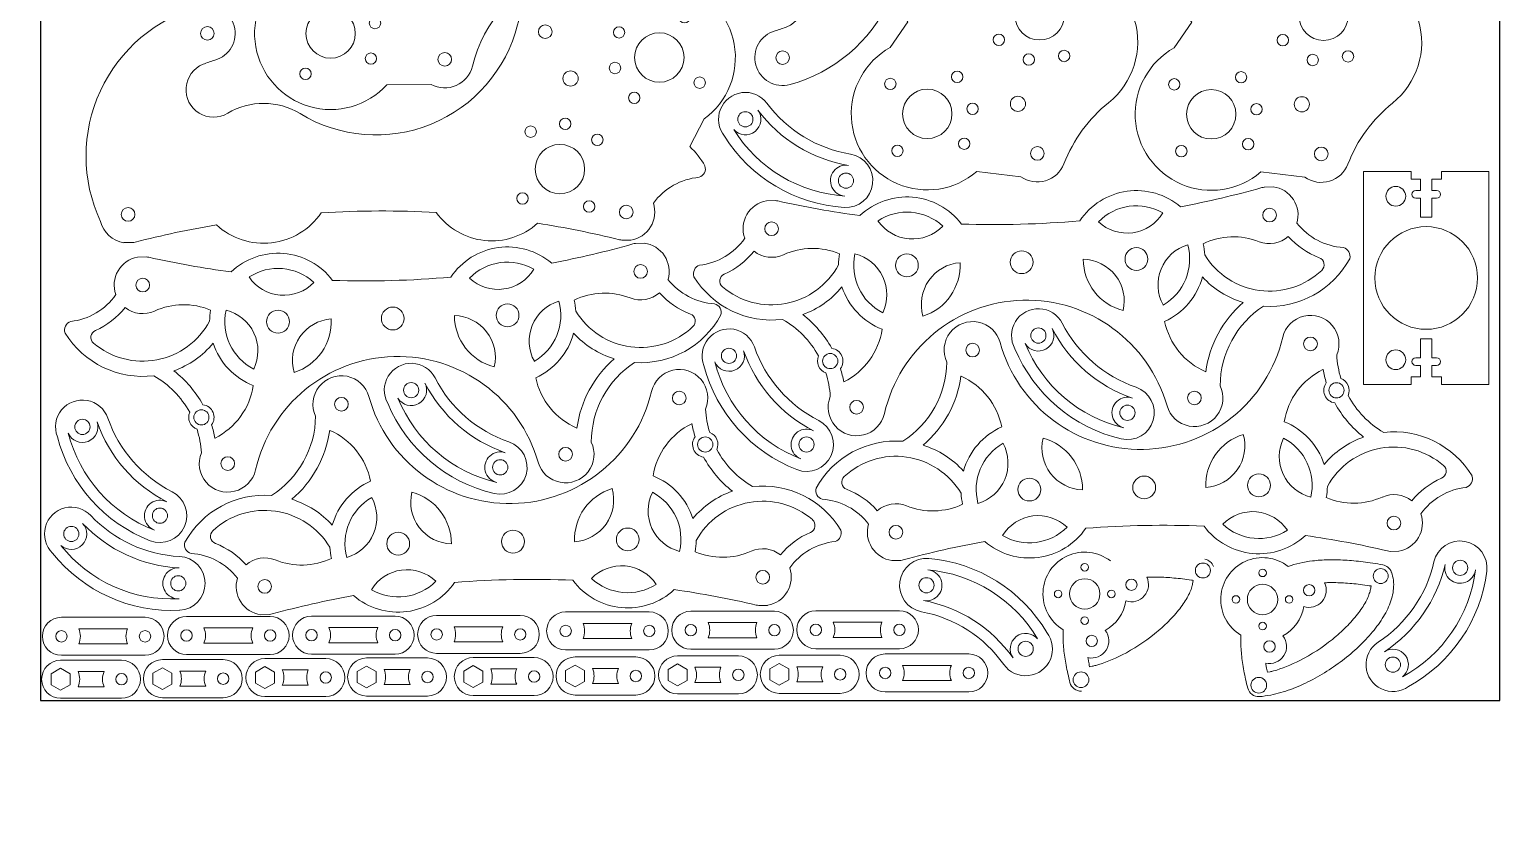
# Model space of a CAD drawing. Header units: inches. Extents: x -3 to 400, y -29 to 388.
# Drawn here: x -2.8 to 386.5, y -29.2 to 176.4 of the extents above; entities that cross this region are included whole.
import ezdxf

# ---------------------------------------------------------------- set-up
doc = ezdxf.new("R2010")
doc.units = ezdxf.units.IN
doc.header["$MEASUREMENT"] = 0

# ---------------------------------------------------------------- blocks, each defined once
blk = doc.blocks.new('central_locomotion_plate')
at = {"color": 7, "linetype": 'Continuous', "lineweight": 15}
for p, q in [((228.68, 144.38), (229.62, 142.26)), ((281.8, 24.57), (282.74, 22.44))]:
    blk.add_line(p, q, dxfattribs=at)
for centre, radius in [((222.37, 140.32), 1.8), ((196.07, 112.82), 2), ((227.01, 103.73), 3), ((187.46, 101.78), 1.8), ((239.26, 76.12), 3), ((251.5, 48.5), 3), ((223.5, 20.5), 1.8), ((275.5, 20.5), 1.8)]:
    blk.add_circle(centre, radius, dxfattribs=at)
for centre, radius, start, end in [((222.37, 140.32), 24, 143.9975, 209.2759), ((204.54, 152.63), 2.39, 41.37, 131.37), ((221.04, 162.28), 16.78, 208.7425, 257.3671), ((222.37, 140.32), 20, 162.0553, 263.9975), ((205.25, 145.86), 2, 46.1104, 162.0553), ((221.04, 162.28), 20.78, 226.1104, 253.5417), ((222.37, 140.32), 7.5, 32.8223, 131.8243), ((222.37, 140.32), 7.5, 164.263, 226.8698), ((222.37, 140.32), 7.5, 9.8367, 15.0024), ((487.87, 186.35), 261.96, 189.8367, 194.6414), ((204.6, 121.34), 18.5, 359.8823, 46.8698), ((176.65, 131.83), 25, 321.2181, 352.5449), ((176.65, 131.83), 29, 321.3327, 344.6896), ((222.37, 140.32), 24, 222.2948, 252.8196), ((227.01, 103.73), 18, 102.5493, 111.9504), ((227.01, 103.73), 18, 130.6514, 181.1473), ((227.01, 103.73), 14, 99.9155, 175.2771), ((213.72, 115.88), 11, 266.6292, 8.6133), ((227.01, 103.73), 18, 329.4515, 65.6965), ((196.07, 112.82), 3.34, 88.8083, 182.4415), ((196.07, 112.82), 3.34, 255.9601, 15.2898), ((244.17, 109.17), 11, 146.5348, 248.6133), ((227.01, 103.73), 14, 339.9155, 55.2325), ((187.46, 101.78), 7.5, 90, 279.4517), ((176.65, 131.83), 25, 295.6279, 310.0318), ((176.65, 131.83), 29, 302.8253, 309.9172), ((187.46, 101.78), 7.5, 48.7796, 49.1287), ((204.6, 121.34), 18.5, 228.7796, 283.8143), ((204.6, 121.34), 18.5, 297.2146, 297.2807), ((195, 56.49), 38.41, 308.373, 99.4517), ((223.14, 86.15), 11, 26.5348, 128.6133), ((227.01, 103.73), 14, 219.9155, 295.2325), ((487.87, 186.35), 261.96, 200.5066, 207.3181), ((251.5, 48.5), 18, 342.1282, 78.3733), ((251.5, 48.5), 14, 112.5923, 187.9092), ((235.87, 57.43), 11, 279.2115, 21.29), ((267.05, 57.57), 11, 159.2115, 261.29), ((251.5, 48.5), 14, 352.5923, 67.9092), ((487.87, 186.35), 261.96, 213.1834, 217.9881), ((251.58, 30.5), 11, 39.2115, 141.1956), ((249.5, 20.07), 18.5, 124.0104, 179.0451), ((251.5, 48.5), 18, 226.6775, 277.1734), ((251.5, 48.5), 14, 232.5477, 307.9092), ((249.5, 20.07), 18.5, 110.544, 110.6102), ((275.5, 20.5), 20, 143.8272, 245.7695), ((251.5, 48.5), 18, 295.8743, 305.2754), ((249.5, 20.07), 18.5, 0.9549, 47.9425), ((275.5, 20.5), 24, 155.0051, 185.53), ((223.5, 20.5), 7.5, 128.373, 317.8247), ((275.5, 20.5), 7.5, 32.8223, 37.9881), ((238.5, -7.69), 29, 63.1351, 104.9994), ((223.5, 20.5), 7.5, 358.696, 359.0451), ((275.5, 20.5), 7.5, 180.9549, 243.5618), ((275.5, 20.5), 7.5, 276.0005, 15.0024), ((238.5, -7.69), 25, 55.2798, 112.1968), ((275.5, 20.5), 24, 198.5488, 263.8272), ((290.88, 4.77), 20.78, 154.283, 181.7144), ((290.88, 4.77), 16.78, 150.4576, 199.0822), ((268.11, 4.09), 2, 245.7695, 1.7144), ((272.65, -0.99), 2.39, 276.4547, 6.4547)]:
    blk.add_arc(centre, radius, start, end, dxfattribs=at)
blk = doc.blocks.new('panel_A')
at = {"color": 7, "linetype": 'Continuous', "lineweight": 15}
for p, q in [((191.71, 149.3), (199.9, 148.73)), ((228.68, 144.38), (229.62, 142.26)), ((175.24, 113.07), (179.98, 102.37)), ((268.69, 42.9), (274.88, 33.84)), ((281.8, 24.57), (282.74, 22.44))]:
    blk.add_line(p, q, dxfattribs=at)
for centre, radius in [((183.46, 144.38), 1.5), ((222.37, 140.32), 1.8), ((181.65, 132.01), 6.5), ((169.29, 133.82), 1.5), ((194.02, 130.21), 1.5), ((224.96, 130.81), 1.5), ((208.02, 125.73), 1.5), ((219.03, 119.8), 6.5), ((179.85, 119.64), 1.5), ((188.86, 122.42), 1.5), ((207.55, 116.31), 1.5), ((196.07, 112.82), 2), ((230.04, 113.88), 1.5), ((213.1, 108.8), 1.5), ((187.46, 101.78), 1.8), ((223.5, 20.5), 1.8), ((275.5, 20.5), 1.8)]:
    blk.add_circle(centre, radius, dxfattribs=at)
for centre, radius, start, end in [((181.65, 132.01), 20, 59.816, 251.2931), ((222.37, 140.32), 24, 143.9975, 159.4847), ((204.54, 152.63), 2.39, 41.37, 131.37), ((221.04, 162.28), 16.78, 208.7425, 257.3671), ((222.37, 140.32), 7.5, 32.8223, 131.8243), ((222.37, 140.32), 7.5, 9.8367, 15.0024), ((487.87, 186.35), 261.96, 189.8367, 194.6414), ((227.01, 103.73), 18, 329.4515, 65.6965), ((187.46, 101.78), 7.5, 175.4958, 279.4517), ((195, 56.49), 38.41, 352.2317, 99.4517), ((487.87, 186.35), 261.96, 200.5066, 207.1355), ((251.28, 48.82), 18.39, 341.2234, 79.1244), ((251.28, 48.82), 18.39, 172.2317, 234.5657), ((236.42, 27.94), 7.24, 226.1445, 54.5657), ((487.87, 186.35), 261.96, 215.6042, 217.9881), ((223.5, 20.5), 7.33, 38.995, 218.995), ((249.5, 41.55), 26.12, 218.995, 226.1445), ((275.5, 20.5), 7.5, 32.8223, 37.9881), ((275.5, 20.5), 7.5, 307.6707, 15.0024), ((249.5, 41.55), 40.79, 218.995, 318.5744)]:
    blk.add_arc(centre, radius, start, end, dxfattribs=at)
blk = doc.blocks.new('PANEL_')
at = {"color": 7, "linetype": 'Continuous', "lineweight": 15}
for p, q in [((33.86, -18.69), (29.29, -20.71)), ((29.29, -20.71), (32.54, -28.01)), ((35.79, -26.58), (32.54, -28.01)), ((37.1, -26), (35.8, -26.58)), ((37.1, -26), (37.4, -26.68)), ((71.17, -25.11), (66.65, -27.12)), ((76.15, -31.66), (69.84, -34.45)), ((84.97, -66.93), (89.57, -64.89)), ((87.09, -74.74), (92.82, -72.2)), ((62.74, -115.44), (58.05, -121.84)), ((66.81, -118.34), (62.84, -115.45)), ((69.15, -115.12), (66.81, -118.34)), ((62.1, -124.81), (58.06, -121.86))]:
    blk.add_line(p, q, dxfattribs=at)
for centre, radius in [((6.33, -9.61), 1.8), ((70.5, -29.78), 1.5), ((91.19, -68.55), 1.5), ((42.37, -90.89), 1.8), ((94.37, -90.89), 1.8), ((103.35, -95.97), 1.5), ((120.91, -106.9), 1.97), ((62.43, -120.1), 1.5)]:
    blk.add_circle(centre, radius, dxfattribs=at)
for centre, radius, start, end in [((6.33, -9.61), 3, 27.7557, 207.7557), ((33.19, -23.36), 12.5, 155.7448, 342.7795), ((33.19, -23.36), 4.72, 35.0153, 81.8894), ((33.19, -23.36), 18.5, 175.2264, 270), ((33.19, -23.36), 1.5, 76.9534, 40.0652), ((13.87, -54.89), 38.41, 57.8014, 59.2172), ((70.5, -29.78), 17, 151.7514, 188.5377), ((70.5, -29.78), 23, 173.4843, 190.2044), ((70.5, -29.78), 4.72, 353.3281, 81.907), ((33.19, -23.36), 18.5, 325.98, 347.4136), ((70.5, -29.78), 17, 211.2821, 307.2073), ((70.5, -29.78), 23, 206.114, 284.7683), ((91.19, -68.55), 4, 293.9124, 113.9124), ((42.37, -90.89), 3, 46.6242, 203.0481), ((62.43, -120.1), 18.5, 84.6401, 111.9138), ((62.43, -120.1), 18.5, 307.0518, 59.3266), ((62.43, -120.1), 12.5, 29.1653, 78.1136), ((120.91, -106.9), 3, 271.6417, 21.3973), ((62.43, -120.1), 12.5, 119.6402, 138.2309), ((62.43, -120.1), 4.67, 84.993, 86.2607), ((62.43, -120.1), 12.5, 326.5923, 1.3905), ((62.43, -120.1), 4.72, 201.6169, 201.907), ((62.43, -120.1), 4.72, 265.9178, 269.0912)]:
    blk.add_arc(centre, radius, start, end, dxfattribs=at)
for points, knots in [([(14.76, -21.82), (14.52, -21.69), (12.87, -20.82), (9.96, -18.92), (7.02, -16.03), (5, -13.31), (4.09, -11.78), (3.68, -11)], [0.950472, 0.950472, 0.950472, 0.950472, 0.953125, 0.96875, 0.984375, 0.9921875, 1, 1, 1, 1]), ([(21.8, -18.22), (21.34, -18.08), (19.62, -17.49), (16.84, -16.25), (13.73, -14.2), (11.53, -12.04), (10, -9.99), (9.3, -8.81), (8.99, -8.21)], [0.93205057, 0.93205057, 0.93205057, 0.93205057, 0.9375, 0.953125, 0.96875, 0.984375, 0.9921875, 1, 1, 1, 1]), ([(55.53, -21.74), (52.91, -21.46), (47.07, -21.1), (40.79, -20.88), (37.34, -20.67), (37.06, -20.65)], [0.81695333, 0.81695333, 0.81695333, 0.81695333, 0.84375, 0.875, 0.87783165, 0.87783165, 0.87783165, 0.87783165]), ([(45.13, -27.06), (42.65, -26.95), (40.06, -26.84), (37.45, -26.69), (37.4, -26.68)], [0.85058334, 0.85058334, 0.85058334, 0.85058334, 0.875, 0.87548776, 0.87548776, 0.87548776, 0.87548776]), ([(76.15, -31.66), (75.94, -31.36), (75.63, -30.91), (75.3, -30.48), (75.19, -30.33)], [0.730244352, 0.730244352, 0.730244352, 0.730244352, 0.734375, 0.736434833, 0.736434833, 0.736434833, 0.736434833]), ([(84.97, -66.93), (84.53, -64.86), (83.59, -59.66), (82.43, -51.58), (81.39, -45.89), (80.78, -43.32)], [0.60352439, 0.60352439, 0.60352439, 0.60352439, 0.625, 0.65625, 0.68399629, 0.68399629, 0.68399629, 0.68399629]), ([(87.52, -88.26), (86.65, -87.17), (84.93, -84.66), (82.07, -79.06), (79.6, -71.23), (77.8, -61.54), (76.88, -55.17), (76.38, -52.1), (76.37, -52.02)], [0.5336897, 0.5336897, 0.5336897, 0.5336897, 0.546875, 0.5625, 0.59375, 0.625, 0.65625, 0.6570793, 0.6570793, 0.6570793, 0.6570793]), ([(95.73, -88.13), (95.64, -88.05), (94.49, -87.1), (91.6, -84.15), (88.96, -79.66), (87.49, -75.88), (87.09, -74.74)], [0.51418535, 0.51418535, 0.51418535, 0.51418535, 0.515625, 0.53125, 0.5625, 0.57544343, 0.57544343, 0.57544343, 0.57544343]), ([(44.43, -88.71), (44.85, -89.1), (45.64, -89.91), (47.2, -91.71), (49.11, -94.25), (51.4, -97.68), (53.17, -100.49), (54.17, -102.1), (54.37, -102.44)], [0, 0, 0, 0, 0.0078125, 0.015625, 0.03125, 0.046875, 0.0625, 0.06656009, 0.06656009, 0.06656009, 0.06656009]), ([(87.52, -88.26), (86.99, -88.41), (84.51, -89.19), (80.3, -91.3), (75.01, -94.8), (69.9, -98.38), (66.33, -100.6), (64.47, -101.53), (64.16, -101.68)], [0.4207779, 0.4207779, 0.4207779, 0.4207779, 0.4375, 0.5, 0.5625, 0.625, 0.6875, 0.7003738, 0.7003738, 0.7003738, 0.7003738]), ([(105.12, -93.54), (104.63, -93.15), (103.28, -92.09), (101.01, -90.49), (98.4, -89.04), (96.57, -88.36), (95.73, -88.13)], [0.2317151, 0.2317151, 0.2317151, 0.2317151, 0.25, 0.28125, 0.3125, 0.3379029, 0.3379029, 0.3379029, 0.3379029]), ([(50.02, -106.81), (49.99, -106.78), (48.98, -106.09), (47.08, -104.45), (44.89, -101.77), (43.21, -99.21), (41.98, -97.08), (40.98, -95.1), (40.2, -93.41), (39.8, -92.51), (39.61, -92.06)], [0.8740558, 0.8740558, 0.8740558, 0.8740558, 0.875, 0.90625, 0.9375, 0.953125, 0.96875, 0.984375, 0.9921875, 1, 1, 1, 1]), ([(120.99, -109.9), (120.45, -109.91), (119.36, -109.86), (117.28, -109.47), (114.84, -108.55), (112.13, -106.99), (108.7, -104.52), (104.64, -100.98), (100.74, -97.64), (97.78, -95.56), (95.68, -94.41), (93.79, -93.76), (91.42, -93.51), (88.05, -94.16), (83.41, -96.45), (78.45, -99.71), (74.56, -102.44), (72.33, -103.89), (71.87, -104.19)], [0, 0, 0, 0, 0.015625, 0.03125, 0.0625, 0.09375, 0.125, 0.1875, 0.25, 0.28125, 0.3125, 0.34375, 0.375, 0.4375, 0.5, 0.5625, 0.625, 0.6414439, 0.6414439, 0.6414439, 0.6414439]), ([(123.7, -105.8), (123.44, -105.13), (122.74, -103.84), (121.36, -102.21), (119.2, -100.34), (116.07, -98.44), (111.84, -96.46), (108.1, -94.87), (105.87, -93.88), (105.12, -93.54)], [0.39866859, 0.39866859, 0.39866859, 0.39866859, 0.40625, 0.4140625, 0.421875, 0.4375, 0.453125, 0.46875, 0.47665121, 0.47665121, 0.47665121, 0.47665121]), ([(55.53, -102.94), (55.41, -102.9), (55.03, -102.76), (54.64, -102.58), (54.37, -102.44)], [0.83730624, 0.83730624, 0.83730624, 0.83730624, 0.84375, 0.85762536, 0.85762536, 0.85762536, 0.85762536]), ([(50.02, -106.81), (50.36, -107.36), (51.37, -109), (52.41, -110.67), (53.11, -111.78)], [0.07143261, 0.07143261, 0.07143261, 0.07143261, 0.078125, 0.09074428, 0.09074428, 0.09074428, 0.09074428]), ([(65.01, -107.87), (64.09, -108.24), (61.29, -109.19), (58.28, -109.5), (56.25, -109.24)], [0.719838, 0.719838, 0.719838, 0.719838, 0.75, 0.81071711, 0.81071711, 0.81071711, 0.81071711]), ([(67.63, -121.76), (68.12, -122.33), (69.12, -123.44), (70.86, -125.22), (72.12, -126.36), (72.87, -126.99)], [0.14463033, 0.14463033, 0.14463033, 0.14463033, 0.15244283, 0.16025533, 0.17124494, 0.17124494, 0.17124494, 0.17124494]), ([(62.36, -124.82), (63.39, -126.06), (66.67, -129.72), (70.5, -132.98), (73.4, -134.76), (73.58, -134.87)], [0.14105803, 0.14105803, 0.14105803, 0.14105803, 0.15625, 0.1875, 0.1895221, 0.1895221, 0.1895221, 0.1895221])]:
    blk.add_open_spline(points, degree=3, knots=knots, dxfattribs=at)
for points, degree in [([(35.8, -26.58), (35.79, -26.58), (35.79, -26.58), (35.79, -26.58)], 3), ([(51.25, -27.39), (50.07, -27.3), (48.87, -27.24), (47.65, -27.17)], 3), ([(66.65, -27.12), (60.33, -30.28), (53.69, -32.31)], 2), ([(48.53, -33.71), (48.2, -33.78), (47.87, -33.86)], 2), ([(69.84, -34.45), (62.99, -36.94), (55.97, -38.61)], 2), ([(49.85, -39.91), (41.63, -41.43), (33.19, -41.86)], 2), ([(73.35, -114.01), (71.95, -114.38), (70.55, -114.75), (69.15, -115.12)], 3), ([(74.93, -119.8), (72.49, -120.44), (70.06, -121.09), (67.63, -121.76)], 3)]:
    blk.add_open_spline(points, degree=degree, dxfattribs=at)
blk = doc.blocks.new('gearbox')
at = {"color": 7, "linetype": 'Continuous', "lineweight": 15}
for p, q in [((191.71, 149.3), (199.9, 148.73)), ((228.68, 144.38), (229.62, 142.26)), ((175.24, 113.07), (179.98, 102.37))]:
    blk.add_line(p, q, dxfattribs=at)
for centre, radius in [((183.46, 144.38), 1.5), ((222.37, 140.32), 1.8), ((181.65, 132.01), 6.5), ((169.29, 133.82), 1.5), ((194.02, 130.21), 1.5), ((224.96, 130.81), 1.5), ((208.02, 125.73), 1.5), ((219.03, 119.8), 6.5), ((179.85, 119.64), 1.5), ((188.86, 122.42), 1.5), ((207.55, 116.31), 1.5), ((196.07, 112.82), 2), ((230.04, 113.88), 1.5), ((213.1, 108.8), 1.5), ((187.46, 101.78), 1.8)]:
    blk.add_circle(centre, radius, dxfattribs=at)
for centre, radius, start, end in [((181.65, 132.01), 20, 59.816, 251.2931), ((222.37, 140.32), 24, 143.9975, 159.4847), ((204.54, 152.63), 2.39, 41.37, 131.37), ((221.04, 162.28), 16.78, 208.7425, 257.3671), ((222.37, 140.32), 7.5, 32.8223, 131.8243), ((222.37, 140.32), 7.5, 9.8367, 15.0024), ((487.87, 186.35), 261.96, 189.8367, 194.6414), ((215.7, 111.69), 20.54, 249.4392, 24.3021), ((187.46, 101.78), 7.5, 175.4958, 279.4517), ((195, 56.49), 38.41, 69.4392, 99.4517)]:
    blk.add_arc(centre, radius, start, end, dxfattribs=at)
blk = doc.blocks.new('TRIBBLE')
at = {"color": 7, "linetype": 'Continuous', "lineweight": 15}
for p, q in [((44.61, -15.78), (44.78, -14.89)), ((18.2, -37.46), (17.5, -37.58))]:
    blk.add_line(p, q, dxfattribs=at)
for centre, radius in [((16.22, -11.43), 1), ((47.3, -12.27), 1.97), ((16.22, -18.43), 4), ((28.49, -16.01), 1.5), ((9.22, -18.43), 1), ((23.22, -18.43), 1), ((16.22, -25.43), 1), ((18.05, -30.8), 1.5), ((15.23, -41), 2.07)]:
    blk.add_circle(centre, radius, dxfattribs=at)
for centre, radius, start, end in [((16.22, -18.43), 11, 52.1385, 238.7744), ((47.3, -12.27), 3, 21.3973, 79.7863), ((28.49, -16.01), 4.5, 251.6092, 25.9194), ((16.22, -18.43), 11, 299.2274, 350.3239), ((18.05, -30.8), 4.5, 257.1321, 37.9422), ((15.23, -41), 3, 194.5371, 272.4005)]:
    blk.add_arc(centre, radius, start, end, dxfattribs=at)
for points, knots in [([(32.53, -14.05), (32.89, -14.03), (34.46, -13.97), (36.83, -14.02), (39.68, -14.23), (41.93, -14.47), (43.65, -14.71), (44.62, -14.86), (44.78, -14.89)], [0.7941662, 0.7941662, 0.7941662, 0.7941662, 0.8125, 0.875, 0.90625, 0.9375, 0.96875, 0.9748633, 0.9748633, 0.9748633, 0.9748633]), ([(18.2, -37.46), (18.5, -37.39), (21.04, -36.73), (26.76, -34.45), (33.44, -30.07), (38.34, -25.68), (41.36, -22.29), (43.52, -19.02), (44.37, -16.9), (44.58, -15.93), (44.61, -15.78)], [0.2536056, 0.2536056, 0.2536056, 0.2536056, 0.2568157, 0.28125, 0.3125, 0.328125, 0.34375, 0.359375, 0.375, 0.3780647, 0.3780647, 0.3780647, 0.3780647]), ([(12.32, -41.75), (12.13, -40.98), (11.75, -39.42), (11.14, -36.44), (10.62, -32.88), (10.47, -29.84), (10.51, -28.2), (10.52, -27.84)], [0, 0, 0, 0, 0.03125, 0.0625, 0.125, 0.1875, 0.2056647, 0.2056647, 0.2056647, 0.2056647]), ([(17.5, -37.58), (17.39, -37.07), (17.23, -36.27), (17.09, -35.49), (17.04, -35.19)], [0.03949009, 0.03949009, 0.03949009, 0.03949009, 0.0625, 0.07708139, 0.07708139, 0.07708139, 0.07708139])]:
    blk.add_open_spline(points, degree=3, knots=knots, dxfattribs=at)
blk = doc.blocks.new('locomotion_joint_1')
at = {"color": 7, "linetype": 'Continuous', "lineweight": 15}
for p, q in [((0, 5), (16, 5)), ((0, 2.89), (-2.5, 1.44)), ((-2.5, 1.44), (-2.5, -1.44)), ((2.5, 1.44), (0, 2.89)), ((2.5, -1.44), (2.5, 1.44)), ((11.42, 2), (4.58, 2)), ((-2.5, -1.44), (0, -2.89)), ((0, -2.89), (2.5, -1.44)), ((4.58, -2), (11.42, -2)), ((0, -5), (16, -5))]:
    blk.add_line(p, q, dxfattribs=at)
blk.add_circle((16, 0), 1.5, dxfattribs=at)
for centre, start, end in [((0, 0), 90, 270), ((16, 0), 270, 90), ((0, 0), 336.4218, 23.5782), ((16, 0), 156.4218, 203.5782)]:
    blk.add_arc(centre, 5, start, end, dxfattribs=at)
blk = doc.blocks.new('locomotion_joint_2')
at = {"color": 7, "linetype": 'Continuous', "lineweight": 15}
for p, q in [((0, 5), (22, 5)), ((17.42, 2), (4.58, 2)), ((4.58, -2), (17.42, -2)), ((0, -5), (22, -5))]:
    blk.add_line(p, q, dxfattribs=at)
for centre in [(0, 0), (22, 0)]:
    blk.add_circle(centre, 1.5, dxfattribs=at)
for centre, start, end in [((0, 0), 90, 270), ((22, 0), 270, 90), ((0, 0), 336.4218, 23.5782), ((22, 0), 156.4218, 203.5782)]:
    blk.add_arc(centre, 5, start, end, dxfattribs=at)
blk = doc.blocks.new('locomotion_joint_3')
at = {"color": 7, "linetype": 'Continuous', "lineweight": 15}
for centre in [(0, 0), (31, 0)]:
    blk.add_circle(centre, 2, dxfattribs=at)
for centre, radius, start, end in [((0, 0), 7.07, 68.0816, 250.1926), ((15.5, 38.52), 34.45, 248.0816, 291.9184), ((31, 0), 7.07, 297.716, 111.9184), ((0, 0), 4.07, 252.3675, 68.0816), ((15.5, 38.52), 37.45, 248.0816, 291.9184), ((31, 0), 4.07, 111.9184, 297.716), ((15.56, 29.38), 37.26, 243.2102, 297.716), ((15.56, 29.38), 40.26, 243.5115, 297.716)]:
    blk.add_arc(centre, radius, start, end, dxfattribs=at)
blk = doc.blocks.new('camera mount')
at = {"color": 7, "linetype": 'Continuous', "lineweight": 15}
for p, q in [((-28, 2.3), (28, 2.3)), ((-28, 2.3), (-28, -10.2)), ((28, -10.2), (28, 2.3)), ((-28, -10.2), (-26, -10.2)), ((-26, -10.2), (-26, -12.7)), ((-23, -12.7), (-23, -11.45)), ((-21, -11.45), (-21, -12.7)), ((21, -12.7), (21, -11.45)), ((23, -11.45), (23, -12.7)), ((26, -12.7), (26, -10.2)), ((26, -10.2), (28, -10.2)), ((-26, -12.7), (-23, -12.7)), ((-21, -12.7), (-16, -12.7)), ((-16, -12.7), (-16, -15.7)), ((16, -15.7), (16, -12.7)), ((16, -12.7), (21, -12.7)), ((23, -12.7), (26, -12.7)), ((-26, -18.2), (-28, -18.2)), ((-28, -30.7), (-28, -18.2)), ((-23, -15.7), (-26, -15.7)), ((-26, -15.7), (-26, -18.2)), ((-23, -16.95), (-23, -15.7)), ((-16, -15.7), (-21, -15.7)), ((-21, -15.7), (-21, -16.95)), ((21, -15.7), (16, -15.7)), ((21, -16.95), (21, -15.7)), ((26, -15.7), (23, -15.7)), ((23, -15.7), (23, -16.95)), ((26, -18.2), (26, -15.7)), ((28, -18.2), (26, -18.2)), ((28, -30.7), (28, -18.2)), ((-28, -30.7), (28, -30.7))]:
    blk.add_line(p, q, dxfattribs=at)
for centre, radius in [((-21.5, -6.2), 2.6), ((0, -14.2), 13.5), ((21.5, -6.2), 2.6)]:
    blk.add_circle(centre, radius, dxfattribs=at)
for centre, start, end in [((-22, -11.45), 0, 180), ((22, -11.45), 0, 180), ((-22, -16.95), 180, 0), ((22, -16.95), 180, 0)]:
    blk.add_arc(centre, 1, start, end, dxfattribs=at)

msp = doc.modelspace()

# ---------------------------------------------------------------- linework, layer by layer
at = {"color": 7, "linetype": 'Continuous', "lineweight": 15}
for p, q in [((349.97, 29.22), (350.14, 30.11)), ((323.56, 7.53), (322.86, 7.42))]:
    msp.add_line(p, q, dxfattribs=at)
msp.add_lwpolyline([(0, 0), (384, 0), (384, 384), (0, 384)], close=True)
for centre, radius in [((321.58, 33.56), 1), ((352.66, 32.72), 1.97), ((314.58, 26.56), 1), ((321.58, 26.56), 4), ((328.58, 26.56), 1), ((333.84, 28.98), 1.5), ((321.58, 19.56), 1), ((323.4, 14.2), 1.5), ((320.59, 4), 2.07)]:
    msp.add_circle(centre, radius, dxfattribs=at)
for centre, radius, start, end in [((321.58, 26.56), 11, 52.1385, 238.7744), ((352.66, 32.72), 3, 21.3973, 79.7863), ((333.84, 28.98), 4.5, 251.6092, 25.9194), ((321.58, 26.56), 11, 299.2274, 350.3239), ((323.4, 14.2), 4.5, 257.1321, 37.9422), ((320.59, 4), 3, 194.5371, 272.4005)]:
    msp.add_arc(centre, radius, start, end, dxfattribs=at)
for points, knots in [([(328.33, 35.25), (330.29, 35.95), (333.64, 36.7), (338.77, 37.05), (343.2, 36.96), (347.19, 36.59), (350.55, 36.13), (352.32, 35.83), (353.19, 35.67)], [0.6388955, 0.6388955, 0.6388955, 0.6388955, 0.75, 0.8125, 0.875, 0.9375, 0.96875, 1, 1, 1, 1]), ([(320.71, 1), (321.72, 1.09), (324.48, 1.48), (329, 2.8), (335.9, 5.84), (342.41, 10.11), (347.93, 15.05), (351.44, 18.98), (354.15, 23.05), (355.61, 26.53), (356.11, 29.41), (356.09, 31.6), (355.73, 33.08), (355.46, 33.8), (355.45, 33.82)], [0.2408966, 0.2408966, 0.2408966, 0.2408966, 0.25, 0.265625, 0.28125, 0.3125, 0.328125, 0.34375, 0.359375, 0.375, 0.3828125, 0.390625, 0.3984375, 0.3986686, 0.3986686, 0.3986686, 0.3986686]), ([(323.56, 7.53), (323.85, 7.6), (326.4, 8.26), (332.12, 10.55), (338.8, 14.93), (343.7, 19.32), (346.71, 22.7), (348.88, 25.98), (349.73, 28.09), (349.94, 29.07), (349.97, 29.22)], [0.2536056, 0.2536056, 0.2536056, 0.2536056, 0.2568157, 0.28125, 0.3125, 0.328125, 0.34375, 0.359375, 0.375, 0.3780647, 0.3780647, 0.3780647, 0.3780647]), ([(337.89, 30.95), (338.24, 30.97), (339.82, 31.02), (342.18, 30.98), (345.04, 30.76), (347.29, 30.52), (349.01, 30.28), (349.98, 30.13), (350.14, 30.11)], [0.7941662, 0.7941662, 0.7941662, 0.7941662, 0.8125, 0.875, 0.90625, 0.9375, 0.96875, 0.9748633, 0.9748633, 0.9748633, 0.9748633]), ([(317.68, 3.24), (317.48, 4.01), (317.1, 5.58), (316.49, 8.56), (315.98, 12.12), (315.83, 15.16), (315.86, 16.79), (315.88, 17.16)], [0, 0, 0, 0, 0.03125, 0.0625, 0.125, 0.1875, 0.2056647, 0.2056647, 0.2056647, 0.2056647]), ([(322.86, 7.42), (322.75, 7.92), (322.59, 8.73), (322.45, 9.51), (322.4, 9.81)], [0.03949009, 0.03949009, 0.03949009, 0.03949009, 0.0625, 0.07708139, 0.07708139, 0.07708139, 0.07708139])]:
    msp.add_open_spline(points, degree=3, knots=knots, dxfattribs=at)

# ---------------------------------------------------------------- block references
for name, p, rotation in [('PANEL_', (214.19, 269.83), -122.1339183105724), ('panel_A', (124.5, -43.92), 66.36967889341926), ('panel_A', (114.74, 388.43), -113.63032110658), ('gearbox', (254.32, -69.29), 59.34933204294713), ('gearbox', (329.03, -69.4), 59.34933204294713), ('central_locomotion_plate', (237.67, -134.97), 67.6622474357553), ('central_locomotion_plate', (72.2, -149.78), 67.66224743575602), ('locomotion_joint_3', (185.5, 152.85), -31.37248211188318), ('central_locomotion_plate', (313.21, 306.06), -112.8539167940098), ('camera mount', (350.44, 111.11), 90), ('central_locomotion_plate', (147.13, 291.82), -112.8539167940095), ('locomotion_joint_3', (262.6, 95.97), 319.0951622710892), ('locomotion_joint_3', (181.19, 90.65), 311.1561361292935), ('locomotion_joint_3', (97.57, 81.61), -40.90483772890919), ('locomotion_joint_3', (11.06, 71.94), -48.84386387070693), ('locomotion_joint_3', (8.14, 43.79), -24.76813876274273), ('locomotion_joint_3', (259.25, 13.57), 147.3556933967674), ('locomotion_joint_3', (355.88, 9.42), 55.21554827515262)]:
    msp.add_blockref(name, p, dxfattribs=dict(rotation=rotation))
for name, p in [('TRIBBLE', (258.58, 46.45)), ('locomotion_joint_2', (171.13, 18.48)), ('locomotion_joint_2', (204.03, 18.58)), ('locomotion_joint_2', (5.53, 16.87)), ('locomotion_joint_2', (38.45, 17.08)), ('locomotion_joint_2', (71.35, 17.17)), ('locomotion_joint_2', (104.27, 17.38)), ('locomotion_joint_2', (138.21, 18.28)), ('locomotion_joint_1', (167.65, 6.73)), ('locomotion_joint_1', (194.43, 6.87)), ('locomotion_joint_2', (222.28, 7.23)), ('locomotion_joint_1', (5.34, 5.58)), ('locomotion_joint_1', (32.11, 5.73)), ('locomotion_joint_1', (59.08, 6.03)), ('locomotion_joint_1', (85.85, 6.17)), ('locomotion_joint_1', (113.91, 6.28)), ('locomotion_joint_1', (140.69, 6.43))]:
    msp.add_blockref(name, p)

doc.saveas('drawing.dxf')
